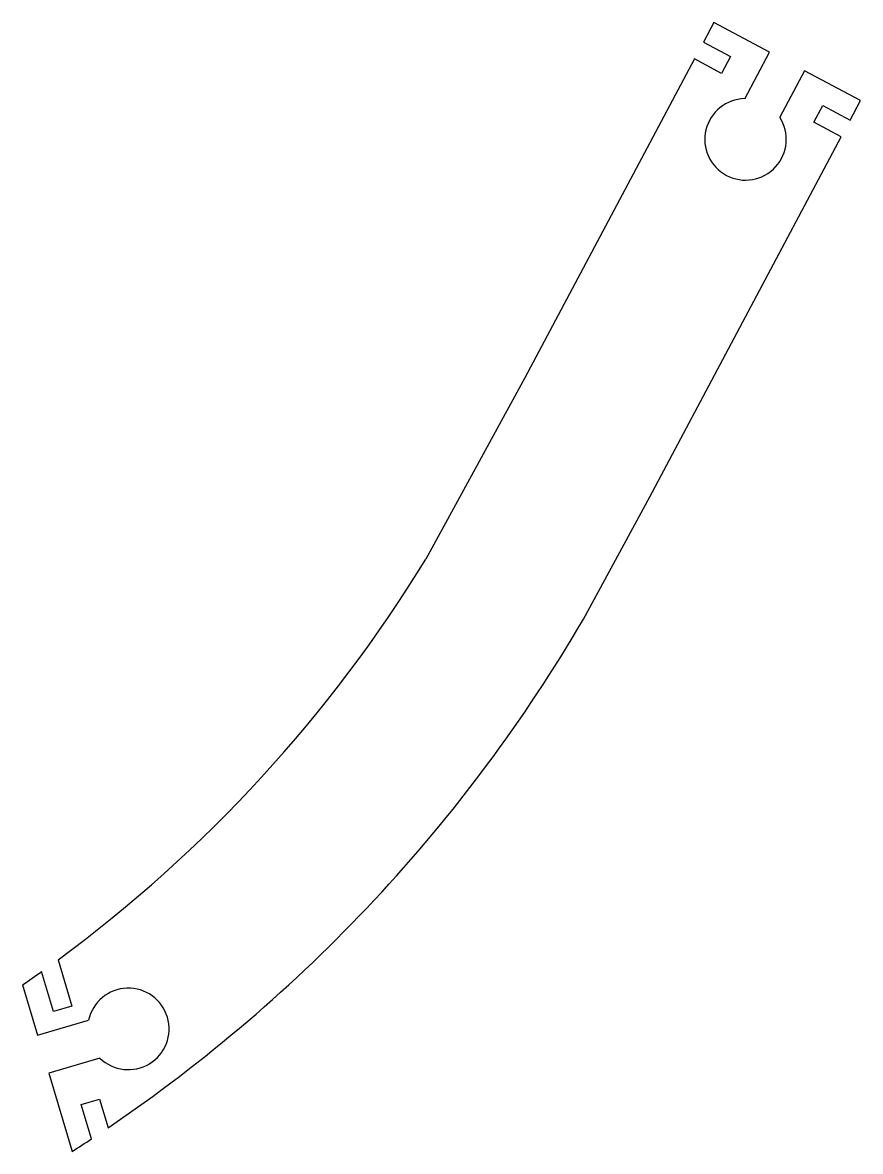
# Model space of a CAD drawing. Header units: millimetres. Extents: x -41 to 41, y -55 to 55.
import ezdxf

# ---------------------------------------------------------------- set-up
doc = ezdxf.new("R2010")
doc.units = ezdxf.units.MM
doc.layers.get('0').update_dxf_attribs({"linetype": 'CONTINUOUS'})

msp = doc.modelspace()

# ---------------------------------------------------------------- linework, layer by layer
for p, q in [((26.47, 54.86), (25.46, 52.96)), ((31.89, 51.97), (26.47, 54.86)), ((25.46, 52.96), (28.1, 51.55)), ((29.49, 47.45), (31.89, 51.97)), ((24.59, 51.32), (8.12, 20.33)), ((27.23, 49.92), (24.59, 51.32)), ((28.1, 51.55), (27.23, 49.92)), ((35.29, 50.17), (32.89, 45.65)), ((40.73, 47.28), (35.29, 50.17)), ((39.72, 45.38), (40.73, 47.28)), ((36.19, 45.16), (37.06, 46.79)), ((37.06, 46.79), (39.72, 45.38)), ((38.85, 43.74), (36.19, 45.16)), ((20.26, 8.75), (38.85, 43.74)), ((8.12, 20.33), (-1.52, 2.71)), ((13.8, -3.13), (20.26, 8.75)), ((-37.27, -36.24), (-35.93, -40.75)), ((-37.7, -41.28), (-38.86, -37.39)), ((-40.72, -38.69), (-39.26, -43.58)), ((-35.93, -40.75), (-37.7, -41.28)), ((-39.26, -43.58), (-34.3, -42.1)), ((-33.2, -45.79), (-38.16, -47.27)), ((-38.16, -47.27), (-35.9, -54.87)), ((-35.01, -50.31), (-33.24, -49.78)), ((-34.02, -53.65), (-35.01, -50.31)), ((-33.24, -49.78), (-32.41, -52.57))]:
    msp.add_line(p, q)
for centre, radius, start, end in [((29.56, 43.5), 3.96, -268.8702, 32.8968), ((-118.35, 74.08), 136.91, 306.3166, 328.5805), ((-118.35, 74.08), 153.06, 304.1608, 329.7052), ((-118.35, 74.08), 136.91, 304.5475, 305.4961), ((-30.43, -42.96), 3.96, -134.31, 167.457), ((-118.35, 74.08), 153.06, 302.5966, 303.4358)]:
    msp.add_arc(centre, radius, start, end)

doc.saveas('drawing.dxf')
